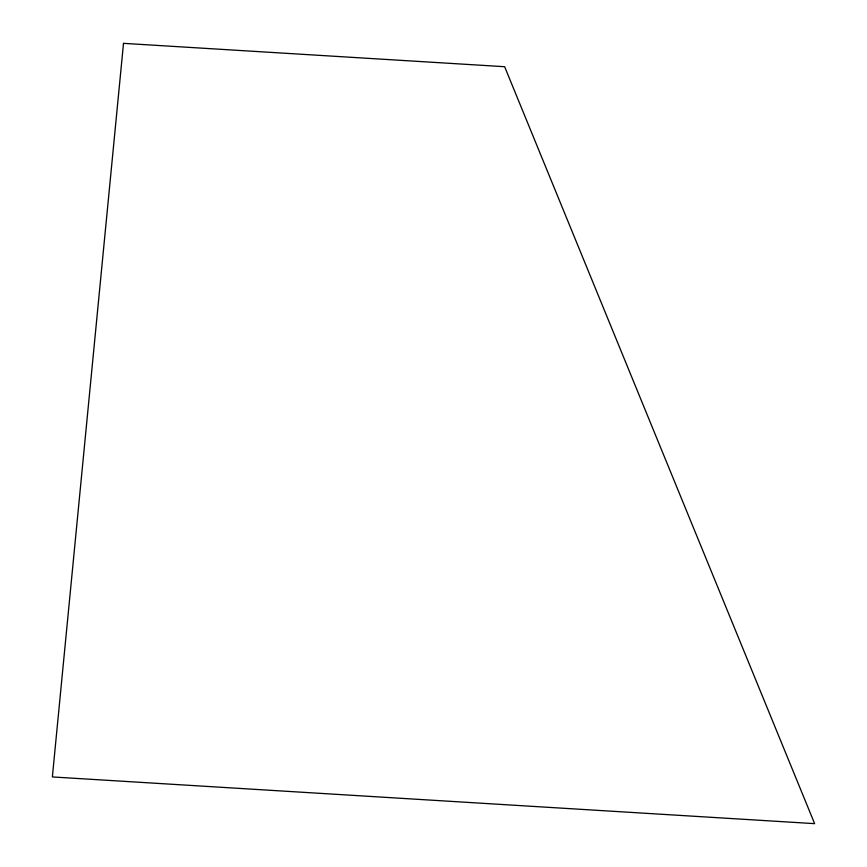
<?xml version="1.0" encoding="UTF-8"?>
<svg xmlns="http://www.w3.org/2000/svg" width="867" height="867" viewBox="0 0 867 867"><rect width="100%" height="100%" fill="white"/><g stroke="black" fill="none" stroke-linecap="round" stroke-linejoin="round"><path stroke-width="1.3" d="M123.504 43.35L52.367 776.94L814.633 823.65L504.637 66.705L123.504 43.35"/></g></svg>
